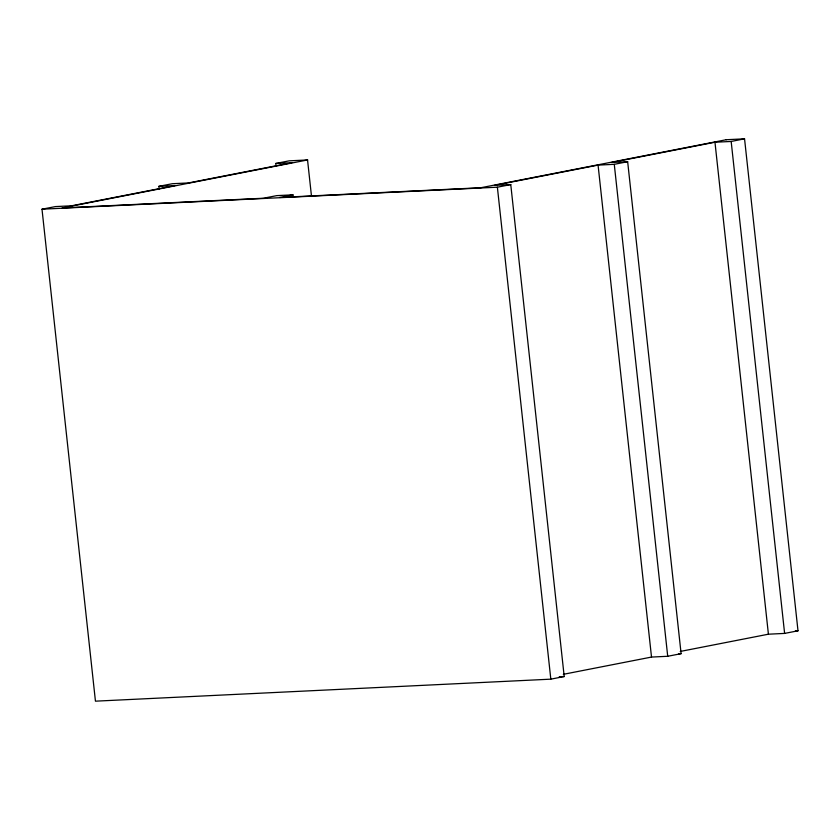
<?xml version="1.0" encoding="UTF-8"?>
<svg xmlns="http://www.w3.org/2000/svg" width="840" height="840" viewBox="0 0 840 840"><rect width="100%" height="100%" fill="white"/><g stroke="black" fill="none" stroke-linecap="round" stroke-linejoin="round"><path stroke-width="1.26" d="M563.336 674.321L651.514 657.069L667.716 656.282L681.103 653.667L627.659 161.71L614.271 164.325L598.07 165.113L494.56 185.357L510.762 184.579L564.207 676.536L550.82 679.161L95.445 701.169L42 209.202L55.388 206.588L71.589 205.8L175.098 185.546L158.897 186.333L159.18 188.937M158.897 186.333L172.284 183.719L188.486 182.931L291.994 162.677L275.793 163.464L276.077 166.068M275.793 163.464L289.181 160.839L307.545 159.957L311.514 196.476M307.671 159.925L62.15 207.963L263.372 198.24L276.759 195.626L292.961 194.838L293.244 197.453M292.961 194.838L279.573 197.463L480.795 187.74L726.317 139.703M680.232 651.452L768.411 634.2L784.613 633.413L798 630.798L744.555 138.831L731.168 141.456L714.966 142.233L611.457 162.488L627.659 161.71M42 209.202L497.375 187.194L510.762 184.579M726.191 139.724L744.555 138.831M795.385 630.924L798 630.798M678.615 653.783L681.103 653.667M559.22 676.778L564.207 676.536M731.168 141.456L784.613 633.413M714.966 142.233L768.411 634.2M614.271 164.325L667.716 656.282M598.07 165.113L651.514 657.069M497.375 187.194L550.82 679.161"/></g></svg>
